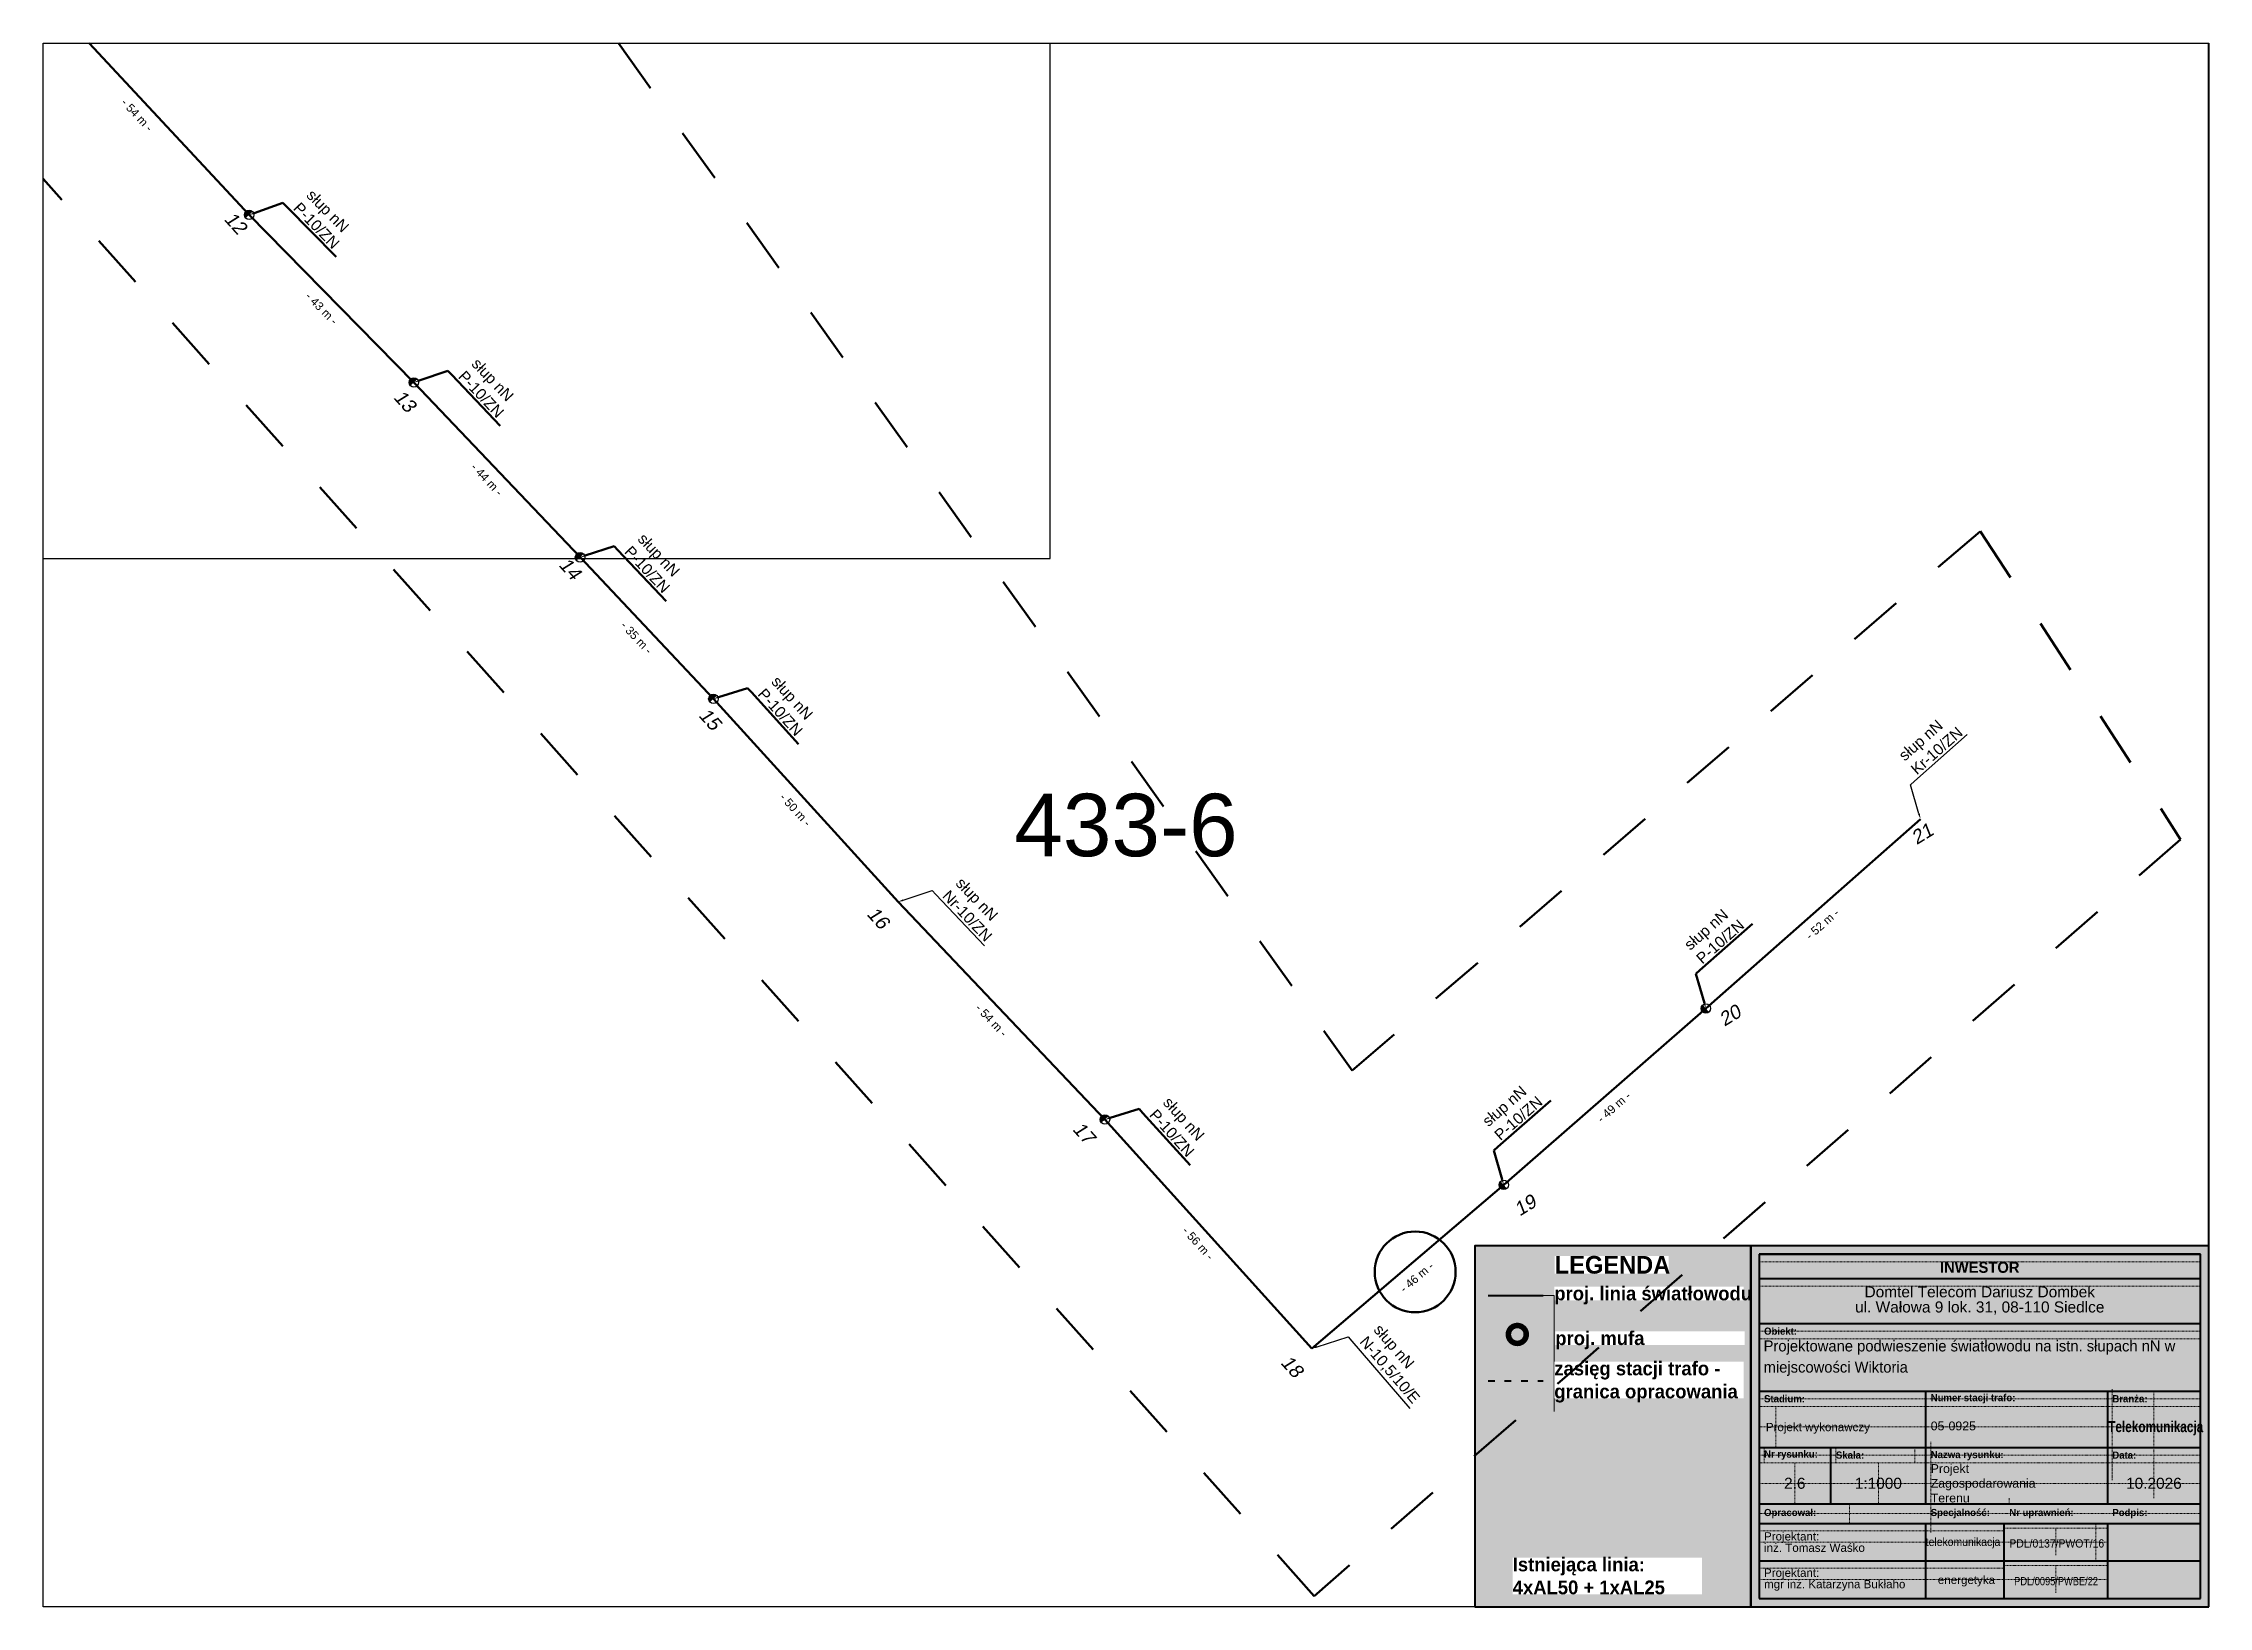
# Paper-space layout '433-6' of a CAD drawing. Header units: millimetres. Extents: x 0 to 393, y 0 to 283.
# The model-space entities are those that its viewports show. They can reach past a viewport. Long polylines and large blocks are cut down to what shows.
import ezdxf
from ezdxf import colors
from ezdxf.entities.mleader import LeaderData, LeaderLine
from ezdxf.enums import TextEntityAlignment as Align
from ezdxf.math import Vec2, Vec3

# ---------------------------------------------------------------- set-up
doc = ezdxf.new("R2010")
doc.units = ezdxf.units.MM
for name, pattern in [('4002', [2, 1, -1]), ('ACAD_ISO03W100', [30, 12, -18]), ('DGN Style 2', [0.005224, 0.003135, -0.00209])]:
    doc.linetypes.add(name, pattern=pattern)
doc.layers.add('!tele', color=30, linetype='Continuous', lineweight=50, plot=False)
doc.layers.add('@KonstrTabelki', color=253, linetype='DGN Style 2', lineweight=0, plot=False)
for name, color, linetype, lineweight in [('!trafo', 6, '4002', 50), ('@Tabelka', 7, 'Continuous', 13), ('_mm zasięg trafo', 6, 'ACAD_ISO03W100', 35), ('_numery', 7, 'Continuous', 40), ('_PRZEWIESZENIA', 6, 'Continuous', 50), ('_światłowód', 30, 'Continuous', 50)]:
    doc.layers.add(name, color=color, linetype=linetype, lineweight=lineweight)
for name, color, linetype in [('_MM mufy', 3, 'Continuous'), ('_MM opisy', 7, 'Continuous'), ('_MM slupy', 5, 'Continuous')]:
    doc.layers.add(name, color=color, linetype=linetype)
doc.layers.add('DIM', color=7, linetype='Continuous', plot=False)
doc.styles.add('BardzoMale-PrawaGora', font='arial.ttf', dxfattribs={"height": 0.0025})
doc.styles.get("Standard").update_dxf_attribs({"font": 'arial.ttf'})
doc.dimstyles.new('opis linie', dxfattribs={"dimtxt": 1.5, "dimasz": 0.18, "dimexe": 0.18, "dimexo": 0.0625, "dimgap": 2.5, "dimtad": 4, "dimdec": 0, "dimzin": 0, "dimdsep": 46, "dimtxsty": 'Standard', "dimcen": 0.09, "dimse1": 1, "dimse2": 1, "dimsd1": 1, "dimsd2": 1, "dimclrt": 256, "dimadec": 0, "dimazin": 0, "dimtfac": 1, "dimtdec": 0, "dimtofl": 0, "dimtmove": 0, "dimatfit": 3, "dimfxl": 1, "dimtfill": 1, "dimtolj": 1, "dimtzin": 0, "dimarcsym": 0})

# ---------------------------------------------------------------- blocks, each defined once
blk = doc.blocks.new('tabelka')
at = {"true_color": 0xffffff, "transparency": 33554687}
h = blk.add_hatch(color=7, dxfattribs=at)
h.dxf.hatch_style = 1
h.paths.add_polyline_path([(-83, 65.41), (0, 65.41), (0, 0), (-83, 0)])
at = {"layer": '@KonstrTabelki', "lineweight": 0}
for p, q in [((-1.5, 62.52), (-81.5, 62.52)), ((-1.5, 58.08), (-81.5, 58.08)), ((-1.5, 49.94), (-81.5, 49.94)), ((-81.5, 48.55), (-1.5, 48.55)), ((-17.47, 39.44), (-17.47, 22.94)), ((-1.5, 37.69), (-81.5, 37.69)), ((-81.5, 36.3), (-1.5, 36.3)), ((-78.46, 36.3), (-78.46, 28.86)), ((-9.93, 19.68), (-9.93, 39.08)), ((-81.5, 32.58), (-1.5, 32.58)), ((-80.6, 28.86), (-80.6, 26.08)), ((-67.58, 28.86), (-67.58, 26.08)), ((-53.27, 26.08), (-53.27, 28.86)), ((-50.39, 29.9), (-50.39, 18.64)), ((-17.47, 28.86), (-17.47, 22.94)), ((-9.93, 19.68), (-9.93, 28.86)), ((-1.5, 27.47), (-81.5, 27.47)), ((-81.5, 26.08), (-1.5, 26.08)), ((-74.99, 18.64), (-74.99, 26.08)), ((-59.88, 18.64), (-59.88, 26.08)), ((-1.5, 27.47), (-18.36, 27.47)), ((-1.5, 22.36), (-81.5, 22.36)), ((-36.15, 19.68), (-36.15, 18.64)), ((-1.5, 22.36), (-18.36, 22.36)), ((-81.5, 16.88), (-1.5, 16.88)), ((-65.11, 18.64), (-65.11, 15.11)), ((-50.39, 18.64), (-50.39, 13.41)), ((-37.05, 13.77), (-81.5, 13.77)), ((-37.05, 14.25), (-18.36, 14.25)), ((-27.71, 14.25), (-27.71, 9.31)), ((-20.43, 15.11), (-20.43, 8.31)), ((-37.05, 11.71), (-81.5, 11.71)), ((-18.36, 11.71), (-37.05, 11.71)), ((-37.05, 6.97), (-81.5, 6.97)), ((-37.05, 4.9), (-81.5, 4.9)), ((-37.05, 7.44), (-18.36, 7.44)), ((-18.36, 4.9), (-37.05, 4.9)), ((-27.71, 7.44), (-27.71, 2.5))]:
    blk.add_line(p, q, dxfattribs=at)
at = {"layer": '@KonstrTabelki'}
for points in [[(-51.29, 28.86), (-51.29, 39.08)], [(-51.29, 18.64), (-51.29, 28.86)]]:
    blk.add_lwpolyline(points, dxfattribs=at)
at = {"layer": '@Tabelka', "lineweight": 40}
for p, q in [((0, 65.41), (-83, 65.41)), ((-83, 65.41), (-83, 0)), ((-81.5, 63.91), (-1.5, 63.91)), ((-1.5, 63.91), (-81.5, 63.91)), ((-81.5, 63.91), (-81.5, 1.5)), ((-1.5, 1.5), (-1.5, 63.91)), ((0, 0), (0, 65.41)), ((-81.5, 59.47), (-1.5, 59.47)), ((-81.5, 51.33), (-1.5, 51.33)), ((-81.5, 39.08), (-1.5, 39.08)), ((-81.5, 39.08), (-18.36, 39.08)), ((-51.29, 28.86), (-51.29, 39.08)), ((-51.29, 28.86), (-51.29, 35.67)), ((-18.36, 39.08), (-18.36, 28.86)), ((-81.5, 28.86), (-18.36, 28.86)), ((-68.48, 18.64), (-68.48, 28.86)), ((-51.29, 18.64), (-51.29, 28.86)), ((-18.36, 28.86), (-1.5, 28.86)), ((-18.36, 28.86), (-18.36, 18.64)), ((-51.29, 18.64), (-51.29, 25.45)), ((-18.36, 25.45), (-18.36, 18.64)), ((-81.5, 18.64), (-1.5, 18.64)), ((-81.5, 18.64), (-1.5, 18.64)), ((-81.5, 15.11), (-1.5, 15.11)), ((-51.29, 1.5), (-51.29, 15.11)), ((-37.05, 1.5), (-37.05, 15.11)), ((-18.36, 15.11), (-18.36, 1.5)), ((-81.5, 8.31), (-1.5, 8.31)), ((-81.5, 8.31), (-1.5, 8.31)), ((-81.5, 1.5), (-1.5, 1.5)), ((-83, 0), (0, 0))]:
    blk.add_line(p, q, dxfattribs=at)
at = {"layer": '@Tabelka'}
for s, insert, char_height, attachment_point, line_spacing_factor in [('{\\fLato Light|b1|i0|c238|p34;INWESTOR}', (-41.5, 62.52), 2, 2, 0.825), ('Domtel Telecom Dariusz Dombek\\Pul. Wałowa 9 lok. 31, 08-110 Siedlce', (-41.5, 58.08), 2, 2, 0.825), ('{\\fLato Light|b1|i0|c238|p34;Obiekt:}', (-80.6, 49.94), 1.3, 4, 0.946154), ('{\\fLato Light|b1|i0|c238|p34;Branża:}', (-17.47, 37.69), 1.3, 4, 0.946154), ('Projekt wykonawczy', (-80.27, 32.34), 1.5, 4, 0.825), ('{\\fLato Light|b1|i0|c238|p34;\\W0.8;Telekomunikacja}', (-9.6, 32.34), 2, 5, 0.76875), ('{\\fLato Light|b1|i0|c238|p34;Nr rysunku:}', (-80.6, 27.47), 1.3, 4, 0.946154), ('{\\fLato Light|b1|i0|c238|p34;Skala:}', (-67.58, 27.47), 1.3, 4, 0.946154), ('{\\fLato Light|b1|i0|c238|p34;Nazwa rysunku:}', (-50.39, 27.38), 1.3, 4, 0.946154), ('{\\fLato Light|b1|i0|c238|p34;Data:}', (-17.47, 27.47), 1.3, 4, 0.946154), ('10.2026', (-9.93, 22.36), 2, 5, 0.825), ('{\\fLato Light|b1|i0|c238|p34;Opracował:}', (-80.6, 16.88), 1.3, 4, 0.946154), ('{\\fLato Light|b1|i0|c238|p34;Specjalność:}', (-50.39, 16.88), 1.3, 4, 0.946154), ('{\\fLato Light|b1|i0|c238|p34;Nr uprawnień:}', (-36.15, 16.88), 1.3, 4, 0.946154), ('{\\fLato Light|b1|i0|c238|p34;Podpis:}', (-17.47, 16.88), 1.3, 4, 0.946154)]:
    blk.add_mtext(s, dxfattribs=dict(at, insert=insert, char_height=char_height, attachment_point=attachment_point, line_spacing_factor=line_spacing_factor))
for s, insert, char_height, width, attachment_point, line_spacing_factor in [('{\\fLato Light|b1|i0|c238|p34;Stadium:}', (-80.6, 37.69), 1.3, 8.6456, 4, 0.946154), ('{\\fLato Light|b1|i0|c238|p34;Numer stacji trafo:}', (-50.39, 37.69), 1.3, 16.1141, 4, 0.946154), ('Projektant:\\Pinż. Tomasz Waśko', (-80.6, 11.71), 1.5, 27.9275, 4, 0.825), ('{\\W0.9;telekomunikacja}', (-44.53, 11.53), 1.5, 22.915, 5, 0.825), ('{\\W0.9;PDL/0137/PWOT/16}', (-27.54, 11.46), 1.5, 22.915, 5, 0.825), ('Projektant:\\Pmgr inż. Katarzyna Bukłaho', (-80.6, 4.9), 1.5, 27.9275, 4, 0.825), ('energetyka', (-43.91, 4.64), 1.5, 22.915, 5, 0.825), ('{\\W0.8;PDL/0095/PWBE/22}', (-27.66, 4.62), 1.5, 22.915, 5, 0.825)]:
    blk.add_mtext(s, dxfattribs=dict(at, insert=insert, char_height=char_height, width=width, attachment_point=attachment_point, line_spacing_factor=line_spacing_factor))
blk = doc.blocks.new('mufa')
at = {"layer": '_MM mufy'}
h = blk.add_hatch(color=256, dxfattribs=at)
h.dxf.hatch_style = 1
h.paths.add_polyline_path([(2.15, 0.12, 1), (-2.1, -0.05, 1)])
h.paths.add_polyline_path([(-1.1, -0.01, -1), (1.15, 0.08, -1)], flags=16)
h.paths.add_polyline_path([(-0.83, 0, -1), (0.88, 0.07, -1)], flags=0)
blk = doc.blocks.new('legenda')
at = {"true_color": 0xffffff, "transparency": 33554687}
h = blk.add_hatch(color=7, dxfattribs=at)
h.dxf.hatch_style = 1
h.paths.add_polyline_path([(-50, 65.41), (0, 65.41), (0, 0), (-50, 0)])
at = {"lineweight": 40}
blk.add_lwpolyline([(0, 65.41), (-50, 65.41), (-50, 0)], dxfattribs=at)
at = {"layer": '_mm zasięg trafo', "lineweight": 40, "ltscale": 0.1}
blk.add_lwpolyline([(-47.62, 40.95), (-37.62, 40.95)], dxfattribs=at)
at = {"layer": '_światłowód', "lineweight": 40}
blk.add_lwpolyline([(-47.62, 56.41), (-37.62, 56.41)], dxfattribs=at)
at = {"layer": '_mm zasięg trafo'}
blk.add_blockref('mufa', (-42.35, 49.31), dxfattribs=at)
at = {"layer": '_mm zasięg trafo', "bg_fill": 3, "box_fill_scale": 1, "bg_fill_color": 256, "bg_fill_transparency": 0}
for s, width, heights, insert, char_height, attachment_point in [('{\\fLato Light|b1|i0|c238|p34;\\C7;LEGENDA}', 20.65, [-3.27], (-35.53, 63.58), 3.2, 1), ('\\pxt4;{\\fLato Light|b1|i0|c238|p34;\\C7;proj. linia światłowodu}', 34.3358, [0], (-35.62, 56.41), 2.5, 4)]:
    blk.add_mtext_dynamic_manual_height_columns(s, width=width, gutter_width=1, heights=heights, dxfattribs=dict(at, insert=insert, char_height=char_height, attachment_point=attachment_point))
at = {"layer": 'Defpoints', "color": 252, "lineweight": 0, "true_color": 0x939598}
blk.add_lwpolyline([(-37.62, 56.41), (-35.62, 56.41), (-35.62, 35.41)], dxfattribs=at)
at = {"layer": '_mm zasięg trafo', "char_height": 2.5, "attachment_point": 4, "bg_fill": 3, "box_fill_scale": 1, "bg_fill_color": 256, "bg_fill_transparency": 0}
for s, heights, insert in [('\\pxt4;{\\fLato Light|b1|i0|c238|p34;\\C7;proj. mufa}', [0], (-35.44, 48.3)), ('\\pxt4;{\\fLato Light|b1|i0|c238|p34;\\C7;zasięg stacji trafo - granica opracowania}', [-7.36], (-35.62, 40.72))]:
    blk.add_mtext_dynamic_manual_height_columns(s, width=34.3358, gutter_width=1, heights=heights, dxfattribs=dict(at, insert=insert))
at = {"lineweight": 40}
blk.add_lwpolyline([(-50, 0), (0, 0), (0, 65.41)], dxfattribs=at)
at = {"layer": '_mm zasięg trafo', "insert": (-43.16, 5.56), "char_height": 2.5, "attachment_point": 4, "bg_fill": 3, "box_fill_scale": 1, "bg_fill_color": 256, "bg_fill_transparency": 0}
blk.add_mtext_dynamic_manual_height_columns('\\pxt4;{\\fLato Light|b1|i0|c238|p34;\\C7;Istniejąca linia:\\P4xAL50 + 1xAL25}', width=34.3358, gutter_width=1, heights=[-6.79], dxfattribs=at)
blk = doc.blocks.new('ZN')
at = {"layer": '_MM slupy', "transparency": 33554687}
h = blk.add_hatch(color=256, dxfattribs=at)
h.dxf.hatch_style = 1
h.paths.add_polyline_path([(0, -0.86), (0, 0.86, 1)])
at = {"layer": '_MM slupy'}
blk.add_circle((0, 0), 0.857, dxfattribs=at)
blk = doc.blocks.new('*D260')
at = {"layer": 'Defpoints', "color": 0}
for p in [(7545039.53, 5807423.04), (7545000.13, 5807389.29), (7545000.63, 5807388.73)]:
    blk.add_point(p, dxfattribs=at)
at = {"layer": 'DIM', "insert": (7545021.74, 5807404), "char_height": 1.5, "attachment_point": 5, "rotation": 41.4125, "bg_fill": 3, "box_fill_scale": 1.1, "bg_fill_color": 9, "bg_fill_true_color": 13158600, "bg_fill_transparency": 0}
blk.add_mtext('\\A1;- 52 m -', dxfattribs=at)
blk = doc.blocks.new('*D261')
at = {"layer": 'Defpoints', "color": 0}
for p in [(7545000.63, 5807388.73), (7544963.5, 5807357.3), (7544963.99, 5807356.74)]:
    blk.add_point(p, dxfattribs=at)
at = {"layer": 'DIM', "insert": (7544983.96, 5807370.84), "char_height": 1.5, "attachment_point": 5, "rotation": 41.1239, "bg_fill": 3, "box_fill_scale": 1.1, "bg_fill_color": 9, "bg_fill_true_color": 13158600, "bg_fill_transparency": 0}
blk.add_mtext('\\A1;- 49 m -', dxfattribs=at)
blk = doc.blocks.new('*D262')
at = {"layer": 'Defpoints', "color": 0}
for p in [(7544963.99, 5807356.74), (7544928.7, 5807327.65), (7544929.19, 5807327.08)]:
    blk.add_point(p, dxfattribs=at)
at = {"layer": 'DIM', "insert": (7544948.22, 5807340), "char_height": 1.5, "attachment_point": 5, "rotation": 40.4409, "bg_fill": 3, "box_fill_scale": 1.1, "bg_fill_color": 9, "bg_fill_true_color": 13158600, "bg_fill_transparency": 0}
blk.add_mtext('\\A1;- 46 m -', dxfattribs=at)
blk = doc.blocks.new('*D321')
at = {"layer": 'Defpoints', "color": 0}
for p in [(7544891.7, 5807368.59), (7544892.26, 5807369.09), (7544929.19, 5807327.08)]:
    blk.add_point(p, dxfattribs=at)
at = {"layer": 'DIM', "insert": (7544908.58, 5807346.15), "char_height": 1.5, "attachment_point": 5, "rotation": 312.087, "bg_fill": 3, "box_fill_scale": 1.1, "bg_fill_color": 9, "bg_fill_true_color": 13158600, "bg_fill_transparency": 0}
blk.add_mtext('\\A1;- 56 m -', dxfattribs=at)
blk = doc.blocks.new('*D322')
at = {"layer": 'Defpoints', "color": 0}
for p in [(7544854.19, 5807408.04), (7544854.73, 5807408.56), (7544891.7, 5807368.59)]:
    blk.add_point(p, dxfattribs=at)
at = {"layer": 'DIM', "insert": (7544871.12, 5807386.58), "char_height": 1.5, "attachment_point": 5, "rotation": 313.556, "bg_fill": 3, "box_fill_scale": 1.1, "bg_fill_color": 9, "bg_fill_true_color": 13158600, "bg_fill_transparency": 0}
blk.add_mtext('\\A1;- 54 m -', dxfattribs=at)
blk = doc.blocks.new('*D323')
at = {"layer": 'Defpoints', "color": 0}
for p in [(7544820.72, 5807444.84), (7544821.27, 5807445.34), (7544854.19, 5807408.04)]:
    blk.add_point(p, dxfattribs=at)
at = {"layer": 'DIM', "insert": (7544835.59, 5807424.75), "char_height": 1.5, "attachment_point": 5, "rotation": 312.2869, "bg_fill": 3, "box_fill_scale": 1.1, "bg_fill_color": 9, "bg_fill_true_color": 13158600, "bg_fill_transparency": 0}
blk.add_mtext('\\A1;- 50 m -', dxfattribs=at)
blk = doc.blocks.new('*D324')
at = {"layer": 'Defpoints', "color": 0}
for p in [(7544796.55, 5807470.5), (7544797.1, 5807471.01), (7544820.72, 5807444.84)]:
    blk.add_point(p, dxfattribs=at)
at = {"layer": 'DIM', "insert": (7544806.8, 5807455.94), "char_height": 1.5, "attachment_point": 5, "rotation": 313.2873, "bg_fill": 3, "box_fill_scale": 1.1, "bg_fill_color": 9, "bg_fill_true_color": 13158600, "bg_fill_transparency": 0}
blk.add_mtext('\\A1;- 35 m -', dxfattribs=at)
blk = doc.blocks.new('*D325')
at = {"layer": 'Defpoints', "color": 0}
for p in [(7544766.44, 5807502.21), (7544766.98, 5807502.72), (7544796.55, 5807470.5)]:
    blk.add_point(p, dxfattribs=at)
at = {"layer": 'DIM', "insert": (7544779.68, 5807484.63), "char_height": 1.5, "attachment_point": 5, "rotation": 313.5213, "bg_fill": 3, "box_fill_scale": 1.1, "bg_fill_color": 9, "bg_fill_true_color": 13158600, "bg_fill_transparency": 0}
blk.add_mtext('\\A1;- 44 m -', dxfattribs=at)
blk = doc.blocks.new('*D326')
at = {"layer": 'Defpoints', "color": 0}
for p in [(7544736.56, 5807532.57), (7544737.09, 5807533.1), (7544766.44, 5807502.21)]:
    blk.add_point(p, dxfattribs=at)
at = {"layer": 'DIM', "insert": (7544749.71, 5807515.62), "char_height": 1.5, "attachment_point": 5, "rotation": 314.5394, "bg_fill": 3, "box_fill_scale": 1.1, "bg_fill_color": 9, "bg_fill_true_color": 13158600, "bg_fill_transparency": 0}
blk.add_mtext('\\A1;- 43 m -', dxfattribs=at)
blk = doc.blocks.new('*D327')
at = {"layer": 'Defpoints', "color": 0}
for p in [(7544699.64, 5807572.23), (7544700.19, 5807572.74), (7544736.56, 5807532.57)]:
    blk.add_point(p, dxfattribs=at)
at = {"layer": 'DIM', "insert": (7544716.26, 5807550.69), "char_height": 1.5, "attachment_point": 5, "rotation": 312.9509, "bg_fill": 3, "box_fill_scale": 1.1, "bg_fill_color": 9, "bg_fill_true_color": 13158600, "bg_fill_transparency": 0}
blk.add_mtext('\\A1;- 54 m -', dxfattribs=at)
blk = doc.blocks.new('q')
at = {"layer": '_MM slupy'}
blk.add_blockref('ZN', (0, 0), dxfattribs=at)
at = {"layer": '_MM opisy'}
ml = blk.add_multileader_mtext('Standard', dxfattribs=at)
ml.set_content('\\pxql;słup nN\\PP-10/ZN', color=256)
ml.set_leader_properties()
ml.build(insert=Vec2(0, 0))
ml.multileader.update_dxf_attribs({"has_text_frame": 1, "text_left_attachment_type": 5, "text_right_attachment_type": 5, "dogleg_length": 1, "arrow_head_size": 1})
ctx = ml.context
ctx.base_point, ctx.char_height, ctx.arrow_head_size, ctx.landing_gap_size, ctx.plane_origin = Vec3(3.75, 5.9), 2, 1, 1, Vec3(1.72, -1.42)
ctx.left_attachment, ctx.right_attachment = 5, 5
notes = []
notes.append((ctx, [(0, (1, 1, 0), (2.75, 5.9), (1, 0), 1, [(0, [(0, 0), (2.75, 5.9)], 0, [])])]))
ctx.mtext.insert, ctx.mtext.flow_direction = Vec3(4.75, 11.7), 5
ctx.mtext.has_bg_fill, ctx.mtext.bg_color, ctx.mtext.bg_scale_factor, ctx.mtext.bg_transparency, ctx.mtext.use_window_bg_color = 1, -1023410175, 1, 0, 1
for ctx, leaders in notes:
    for number, flags, end, landing, length, lines in leaders:
        leader = LeaderData()
        leader.index, (leader.has_last_leader_line, leader.has_dogleg_vector, leader.attachment_direction) = number, flags
        leader.last_leader_point, leader.dogleg_vector, leader.dogleg_length = Vec3(end), Vec3(landing), length
        for number, points, colour, breaks in lines:
            line = LeaderLine()
            line.index, line.vertices, line.color, line.breaks = number, Vec3.list(points), colors.encode_raw_color(colour), breaks
            leader.lines.append(line)
        ctx.leaders.append(leader)

msp = doc.modelspace()

# ---------------------------------------------------------------- linework, layer by layer
at = {"layer": '!tele'}
for points in [[(7544653.76, 5807693.39), (7544631.11, 5807665.61), (7544660.41, 5807625.52), (7544679.18, 5807600.29), (7544699.64, 5807572.23), (7544736.56, 5807532.57), (7544766.44, 5807502.21), (7544796.55, 5807470.5), (7544820.72, 5807444.84), (7544854.19, 5807408.04), (7544891.7, 5807368.59), (7544929.19, 5807327.08)], [(7544929.19, 5807327.08), (7544963.99, 5807356.74), (7545000.63, 5807388.73), (7545039.53, 5807423.04)]]:
    msp.add_lwpolyline(points, dxfattribs=at)
at = {"layer": '!trafo', "ltscale": 10}
msp.add_lwpolyline([(7544082.13, 5808448.38), (7544167.59, 5808501.43), (7544481.87, 5807987.87), (7544782.88, 5807592.58), (7544936.53, 5807377.47), (7545050.37, 5807475.25), (7545086.68, 5807419.38), (7544929.65, 5807282.21), (7544686.61, 5807553.19), (7544696.16, 5807510.34), (7544647.98, 5807511.04), (7544607.69, 5807611.16), (7544447.06, 5807862.58)], close=True, dxfattribs=at)

# ---------------------------------------------------------------- texts
at = {"layer": 'Defpoints', "color": 4}
msp.add_text('433-6', height=11.336, dxfattribs=at).set_placement((7544895.51, 5807421.98), align=Align.MIDDLE_CENTER)

# ---------------------------------------------------------------- next in the draw order: block references
at = {"layer": '!tele'}
for p, rotation in [((7544736.56, 5807532.57), 314.5394155120278), ((7544766.44, 5807502.21), 313.5213185343283), ((7544796.55, 5807470.5), 313.2872710909713), ((7544820.72, 5807444.84), 312.2868604501436), ((7545000.63, 5807388.73), 41.41245934085853), ((7544891.7, 5807368.59), 312.0869552176202), ((7544963.99, 5807356.74), 41.12386999939184)]:
    msp.add_blockref('q', p, dxfattribs=dict(at, rotation=rotation))

# ---------------------------------------------------------------- next in the draw order: leaders
at = {"layer": '_MM opisy'}
ml = msp.add_multileader_mtext('Standard', dxfattribs=at)
ml.set_content('\\pxql;słup nN\\PNr-10/ZN', color=256)
ml.set_leader_properties()
ml.build(insert=Vec2(0, 0))
ml.multileader.update_dxf_attribs({"has_text_frame": 1, "text_left_attachment_type": 5, "text_right_attachment_type": 5, "dogleg_length": 1, "arrow_head_size": 1})
ctx = ml.context
ctx.base_point, ctx.char_height, ctx.arrow_head_size, ctx.landing_gap_size, ctx.plane_origin, ctx.plane_x_axis, ctx.plane_y_axis = Vec3(7544706.52, 5807573.5), 2, 1, 1, Vec3(7544699.77, 5807570.01), Vec3(0.681371, -0.731938), Vec3(0.731938, 0.681371)
ctx.left_attachment, ctx.right_attachment = 5, 5
notes = []
notes.append((ctx, [(0, (1, 1, 0), (7544705.84, 5807574.24), (0.681371, -0.731938), 1, [(0, [(7544699.64, 5807572.23), (7544705.84, 5807574.24)], 0, [])])]))
ctx.mtext.insert, ctx.mtext.text_direction, ctx.mtext.flow_direction = Vec3(7544711.45, 5807576.72), Vec3(0.681371, -0.731938), 5
ctx.mtext.has_bg_fill, ctx.mtext.bg_color, ctx.mtext.bg_scale_factor, ctx.mtext.bg_transparency, ctx.mtext.use_window_bg_color = 1, -1023410175, 1, 0, 1
ml = msp.add_multileader_mtext('Standard', dxfattribs=at)
ml.set_content('\\pxql;słup nN\\PKr-10/ZN', color=256)
ml.set_leader_properties()
ml.build(insert=Vec2(0, 0))
ml.multileader.update_dxf_attribs({"has_text_frame": 1, "text_left_attachment_type": 5, "text_right_attachment_type": 5, "dogleg_length": 1, "arrow_head_size": 1})
ctx = ml.context
ctx.base_point, ctx.char_height, ctx.arrow_head_size, ctx.landing_gap_size, ctx.plane_origin, ctx.plane_x_axis, ctx.plane_y_axis = Vec3(7545038.44, 5807429.95), 2, 1, 1, Vec3(7545041.76, 5807423.11), Vec3(0.749967, 0.661475), Vec3(-0.661475, 0.749967)
ctx.left_attachment, ctx.right_attachment = 5, 5
notes.append((ctx, [(0, (1, 1, 0), (7545037.69, 5807429.29), (0.749967, 0.661475), 1, [(0, [(7545039.53, 5807423.04), (7545037.69, 5807429.29)], 0, [])])]))
ctx.mtext.insert, ctx.mtext.text_direction, ctx.mtext.flow_direction = Vec3(7545035.35, 5807434.96), Vec3(0.749967, 0.661475), 5
ctx.mtext.has_bg_fill, ctx.mtext.bg_color, ctx.mtext.bg_scale_factor, ctx.mtext.bg_transparency, ctx.mtext.use_window_bg_color = 1, -1023410175, 1, 0, 1
ml = msp.add_multileader_mtext('Standard', dxfattribs=at)
ml.set_content('\\pxql;słup nN\\PNr-10/ZN', color=256)
ml.set_leader_properties()
ml.build(insert=Vec2(0, 0))
ml.multileader.update_dxf_attribs({"has_text_frame": 1, "text_left_attachment_type": 5, "text_right_attachment_type": 5, "dogleg_length": 1, "arrow_head_size": 1})
ctx = ml.context
ctx.base_point, ctx.char_height, ctx.arrow_head_size, ctx.landing_gap_size, ctx.plane_origin, ctx.plane_x_axis, ctx.plane_y_axis = Vec3(7544861.05, 5807409.39), 2, 1, 1, Vec3(7544854.34, 5807405.82), Vec3(0.689063, -0.724701), Vec3(0.724701, 0.689063)
ctx.left_attachment, ctx.right_attachment = 5, 5
notes.append((ctx, [(0, (1, 1, 0), (7544860.36, 5807410.11), (0.689063, -0.724701), 1, [(0, [(7544854.19, 5807408.04), (7544860.36, 5807410.11)], 0, [])])]))
ctx.mtext.insert, ctx.mtext.text_direction, ctx.mtext.flow_direction = Vec3(7544865.95, 5807412.66), Vec3(0.689063, -0.724701), 5
ctx.mtext.has_bg_fill, ctx.mtext.bg_color, ctx.mtext.bg_scale_factor, ctx.mtext.bg_transparency, ctx.mtext.use_window_bg_color = 1, -1023410175, 1, 0, 1
ml = msp.add_multileader_mtext('Standard', dxfattribs=at)
ml.set_content('\\pxql;słup nN\\PN-10,5/10/E', color=256)
ml.set_leader_properties()
ml.build(insert=Vec2(0, 0))
ml.multileader.update_dxf_attribs({"has_text_frame": 1, "text_left_attachment_type": 5, "text_right_attachment_type": 5, "dogleg_length": 1, "arrow_head_size": 1})
ctx = ml.context
ctx.base_point, ctx.char_height, ctx.arrow_head_size, ctx.landing_gap_size, ctx.plane_origin, ctx.plane_x_axis, ctx.plane_y_axis = Vec3(7544936.47, 5807328.45), 2, 1, 1, Vec3(7544929.23, 5807324.85), Vec3(0.652267, -0.757989), Vec3(0.757989, 0.652267)
ctx.left_attachment, ctx.right_attachment = 5, 5
notes.append((ctx, [(0, (1, 1, 0), (7544935.81, 5807329.2), (0.652267, -0.757989), 1, [(0, [(7544929.19, 5807327.08), (7544935.81, 5807329.2)], 0, [])])]))
ctx.mtext.insert, ctx.mtext.text_direction, ctx.mtext.flow_direction = Vec3(7544941.79, 5807331.71), Vec3(0.652267, -0.757989), 5
ctx.mtext.has_bg_fill, ctx.mtext.bg_color, ctx.mtext.bg_scale_factor, ctx.mtext.bg_transparency, ctx.mtext.use_window_bg_color = 1, -1023410175, 1, 0, 1
for ctx, leaders in notes:
    for number, flags, end, landing, length, lines in leaders:
        leader = LeaderData()
        leader.index, (leader.has_last_leader_line, leader.has_dogleg_vector, leader.attachment_direction) = number, flags
        leader.last_leader_point, leader.dogleg_vector, leader.dogleg_length = Vec3(end), Vec3(landing), length
        for number, points, colour, breaks in lines:
            line = LeaderLine()
            line.index, line.vertices, line.color, line.breaks = number, Vec3.list(points), colors.encode_raw_color(colour), breaks
            leader.lines.append(line)
        ctx.leaders.append(leader)

# ---------------------------------------------------------------- next in the draw order: dimensions: what is measured, and where the dimension line sits
at = {"layer": 'DIM'}
dim = msp.add_aligned_dim(p1=(7545039.53, 5807423.04), p2=(7545000.63, 5807388.73), distance=-0.75, dimstyle='opis linie', override={"dimpost": '- <> m -'}, dxfattribs=at)
dim.commit()
dim.dimension.update_dxf_attribs({"geometry": '*D260', "text_midpoint": (7545021.74, 5807404)})

# ---------------------------------------------------------------- next in the draw order: texts
at = {"layer": '_numery', "oblique": 10}
for s, p in [('21', (7545038.82, 5807418.32)), ('20', (7545003.98, 5807385.39))]:
    msp.add_text(s, height=2.5, rotation=31.4741, dxfattribs=at).set_placement(p)

# ---------------------------------------------------------------- next in the draw order: dimensions: what is measured, and where the dimension line sits
at = {"layer": 'DIM'}
dim = msp.add_aligned_dim(p1=(7545000.63, 5807388.73), p2=(7544963.99, 5807356.74), distance=-0.75, dimstyle='opis linie', override={"dimpost": '- <> m -'}, dxfattribs=at)
dim.commit()
dim.dimension.update_dxf_attribs({"geometry": '*D261', "text_midpoint": (7544983.96, 5807370.84)})

# ---------------------------------------------------------------- next in the draw order: texts
at = {"layer": '_numery', "oblique": 10}
msp.add_text('19', height=2.5, rotation=31.4741, dxfattribs=at).set_placement((7544966.87, 5807350.98))

# ---------------------------------------------------------------- next in the draw order: dimensions: what is measured, and where the dimension line sits
at = {"layer": 'DIM'}
dim = msp.add_aligned_dim(p1=(7544963.99, 5807356.74), p2=(7544929.19, 5807327.08), distance=-0.75, dimstyle='opis linie', override={"dimpost": '- <> m -'}, dxfattribs=at)
dim.commit()
dim.dimension.update_dxf_attribs({"geometry": '*D262', "text_midpoint": (7544948.22, 5807340)})

# ---------------------------------------------------------------- next in the draw order: linework, layer by layer
at = {"layer": '_PRZEWIESZENIA', "color": 3}
msp.add_circle((7544947.93, 5807340.97, 122.55), 7.32, dxfattribs=at)

# ---------------------------------------------------------------- next in the draw order: dimensions: what is measured, and where the dimension line sits
at = {"layer": 'DIM'}
dim = msp.add_aligned_dim(p1=(7544929.19, 5807327.08), p2=(7544891.7, 5807368.59), distance=-0.75, dimstyle='opis linie', override={"dimpost": '- <> m -'}, dxfattribs=at)
dim.commit()
dim.dimension.update_dxf_attribs({"geometry": '*D321', "text_midpoint": (7544908.58, 5807346.15)})

# ---------------------------------------------------------------- next in the draw order: texts
at = {"layer": '_numery', "oblique": 10}
msp.add_text('18', height=2.5, rotation=311.9867, dxfattribs=at).set_placement((7544923.41, 5807324.44))

# ---------------------------------------------------------------- next in the draw order: dimensions: what is measured, and where the dimension line sits
at = {"layer": 'DIM'}
dim = msp.add_aligned_dim(p1=(7544891.7, 5807368.59), p2=(7544854.19, 5807408.04), distance=-0.75, dimstyle='opis linie', override={"dimpost": '- <> m -'}, dxfattribs=at)
dim.commit()
dim.dimension.update_dxf_attribs({"geometry": '*D322', "text_midpoint": (7544871.12, 5807386.58)})

# ---------------------------------------------------------------- next in the draw order: texts
at = {"layer": '_numery', "oblique": 10}
msp.add_text('17', height=2.5, rotation=311.9867, dxfattribs=at).set_placement((7544885.69, 5807366.75))

# ---------------------------------------------------------------- next in the draw order: dimensions: what is measured, and where the dimension line sits
at = {"layer": 'DIM'}
dim = msp.add_aligned_dim(p1=(7544854.19, 5807408.04), p2=(7544820.72, 5807444.84), distance=-0.75, dimstyle='opis linie', override={"dimpost": '- <> m -'}, dxfattribs=at)
dim.commit()
dim.dimension.update_dxf_attribs({"geometry": '*D323', "text_midpoint": (7544835.59, 5807424.75)})

# ---------------------------------------------------------------- next in the draw order: texts
at = {"layer": '_numery', "oblique": 10}
for s, p in [('15', (7544817.91, 5807441.77)), ('16', (7544848.39, 5807405.75))]:
    msp.add_text(s, height=2.5, rotation=311.9867, dxfattribs=at).set_placement(p)

# ---------------------------------------------------------------- next in the draw order: dimensions: what is measured, and where the dimension line sits
at = {"layer": 'DIM'}
dim = msp.add_aligned_dim(p1=(7544820.72, 5807444.84), p2=(7544796.55, 5807470.5), distance=-0.75, dimstyle='opis linie', override={"dimpost": '- <> m -'}, dxfattribs=at)
dim.commit()
dim.dimension.update_dxf_attribs({"geometry": '*D324', "text_midpoint": (7544806.8, 5807455.94)})

# ---------------------------------------------------------------- next in the draw order: dimensions: what is measured, and where the dimension line sits
dim = msp.add_aligned_dim(p1=(7544796.55, 5807470.5), p2=(7544766.44, 5807502.21), distance=-0.75, dimstyle='opis linie', override={"dimpost": '- <> m -'}, dxfattribs=at)
dim.commit()
dim.dimension.update_dxf_attribs({"geometry": '*D325', "text_midpoint": (7544779.68, 5807484.63)})

# ---------------------------------------------------------------- next in the draw order: texts
at = {"layer": '_numery', "oblique": 10}
msp.add_text('14', height=2.5, rotation=311.9867, dxfattribs=at).set_placement((7544792.55, 5807469.05))

# ---------------------------------------------------------------- next in the draw order: dimensions: what is measured, and where the dimension line sits
at = {"layer": 'DIM'}
dim = msp.add_aligned_dim(p1=(7544766.44, 5807502.21), p2=(7544736.56, 5807532.57), distance=-0.75, dimstyle='opis linie', override={"dimpost": '- <> m -'}, dxfattribs=at)
dim.commit()
dim.dimension.update_dxf_attribs({"geometry": '*D326', "text_midpoint": (7544749.71, 5807515.62)})

# ---------------------------------------------------------------- next in the draw order: texts
at = {"layer": '_numery', "oblique": 10}
msp.add_text('13', height=2.5, rotation=311.9867, dxfattribs=at).set_placement((7544762.6, 5807499.42))

# ---------------------------------------------------------------- next in the draw order: dimensions: what is measured, and where the dimension line sits
at = {"layer": 'DIM'}
dim = msp.add_aligned_dim(p1=(7544736.56, 5807532.57), p2=(7544699.64, 5807572.23), distance=-0.75, dimstyle='opis linie', override={"dimpost": '- <> m -'}, dxfattribs=at)
dim.commit()
dim.dimension.update_dxf_attribs({"geometry": '*D327', "text_midpoint": (7544716.26, 5807550.69)})

# ---------------------------------------------------------------- next in the draw order: linework, layer by layer
at = {"layer": 'Defpoints', "color": 4}
for points in [[(7544489.25, 5807470.28), (7544881.76, 5807470.28), (7544881.76, 5807753.68), (7544489.25, 5807753.68)], [(7544699.25, 5807280.28), (7545091.76, 5807280.28), (7545091.76, 5807563.68), (7544699.25, 5807563.68)]]:
    msp.add_lwpolyline(points, close=True, dxfattribs=at)

# ---------------------------------------------------------------- next in the draw order: texts
at = {"layer": '_numery', "oblique": 10}
msp.add_text('12', height=2.5, rotation=311.9867, dxfattribs=at).set_placement((7544731.91, 5807531.71))

psp = doc.layouts.new('433-6')

# ---------------------------------------------------------------- linework, layer by layer
psp.add_lwpolyline([(0, 283.4), (392.51, 283.4), (392.51, 0), (0, 0)], close=True)

# ---------------------------------------------------------------- block references
psp.add_blockref('tabelka', (392.51, 0))

# ---------------------------------------------------------------- texts
at = {"color": 18, "true_color": 0x000000, "insert": (311.83, 48.27), "char_height": 2, "width": 76.9558, "attachment_point": 1, "line_spacing_factor": 0.825, "style": 'BardzoMale-PrawaGora'}
psp.add_mtext('\\pxsm1.15,ql;{\\fLato Light|b0|i0|c238|p34;\\C256;Projektowane podwieszenie światłowodu na istn. słupach nN w miejscowości Wiktoria}', dxfattribs=at)
at = {"color": 1, "char_height": 1.6, "width": 26.3577, "attachment_point": 4}
for s, insert in [('{\\C18;\\c0;05-0925}', (342.12, 32.76, 1)), ('{\\C18;\\c0;Projekt Zagospodarowania Terenu}', (342.12, 22.36, 1))]:
    psp.add_mtext(s, dxfattribs=dict(at, insert=insert))
at = {"char_height": 2, "attachment_point": 5, "line_spacing_factor": 0.825}
for s, insert in [('2.6', (317.48, 22.36)), ('1:1000', (332.63, 22.36))]:
    psp.add_mtext(s, dxfattribs=dict(at, insert=insert))

# ---------------------------------------------------------------- next in the draw order: block references
psp.add_blockref('legenda', (309.51, 0))

# ---------------------------------------------------------------- next in the draw order: viewports
at = {"layer": '0'}
psp.add_viewport(center=(196.25, 141.7), size=(392.51, 283.3984), view_center_point=(7544895.51, 5807421.98), view_height=283.3984, dxfattribs=at)

doc.saveas('drawing.dxf')
